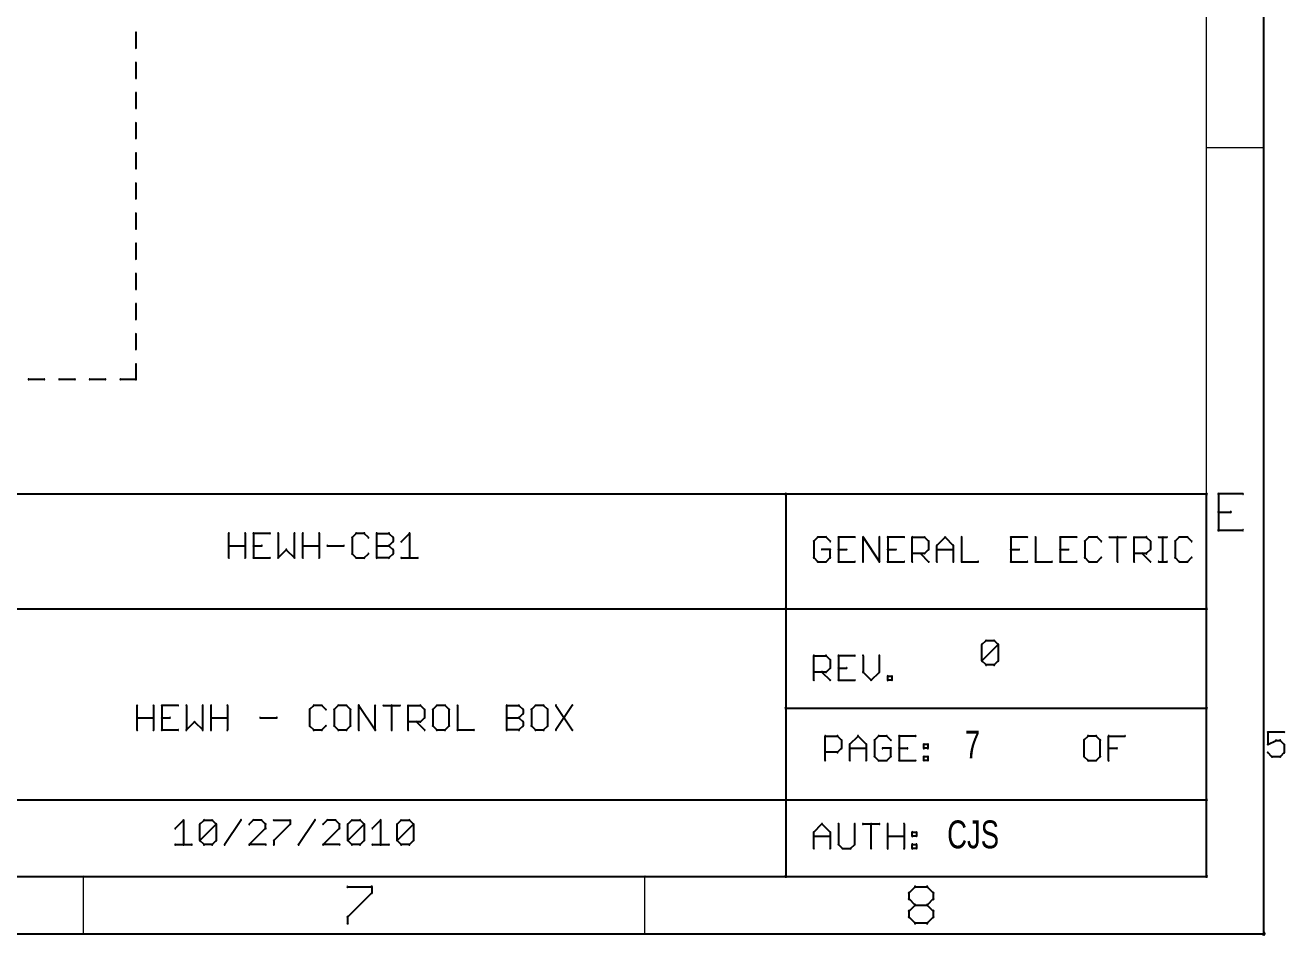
# Paper-space layout 'RLT OUTPUT MODULE' of a CAD drawing. Header units: inches. Extents: x 0.1 to 12.3, y 0.1 to 10.
# Drawn here: x 8.96 to 12.255, y 0.117 to 2.497 of the extents above; entities that cross this region are included whole.
import ezdxf

# ---------------------------------------------------------------- set-up
doc = ezdxf.new("R2010")
doc.units = ezdxf.units.IN
doc.header["$MEASUREMENT"] = 0
for name, color, linetype in [('94', 14, 'Continuous'), ('97', 94, 'Continuous'), ('TEXT', 4, 'Continuous')]:
    doc.layers.add(name, color=color, linetype=linetype)
doc.styles.add('SLDTEXTSTYLE0', font='TXT', dxfattribs={"width": 0.736842})

psp = doc.layouts.new('RLT OUTPUT MODULE')

# ---------------------------------------------------------------- linework, layer by layer
at = {"layer": '94', "lineweight": 25}
for p, q in [((10.95, 1.27), (8.45, 1.27)), ((12.05, 1.27), (10.95, 1.27)), ((10.95, 1.27), (10.95, 0.97)), ((12.05, 0.97), (12.05, 1.27)), ((11.0337, 1.1571), (11.023, 1.1464)), ((11.055, 1.1571), (11.0337, 1.1571)), ((11.0657, 1.1464), (11.055, 1.1571)), ((11.1302, 1.1571), (11.0875, 1.1571)), ((11.0875, 1.1571), (11.0875, 1.093)), ((11.1519, 1.093), (11.1519, 1.1571)), ((11.1519, 1.1571), (11.1946, 1.093)), ((11.1946, 1.093), (11.1946, 1.1571)), ((11.2591, 1.1571), (11.2164, 1.1571)), ((11.2164, 1.1571), (11.2164, 1.093)), ((11.2808, 1.093), (11.2808, 1.1571)), ((11.2808, 1.1571), (11.3128, 1.1571)), ((11.3128, 1.1571), (11.3235, 1.1464)), ((11.3453, 1.1357), (11.3666, 1.1571)), ((11.3666, 1.1571), (11.388, 1.1357)), ((11.4097, 1.1571), (11.4097, 1.093)), ((11.5813, 1.1571), (11.5386, 1.1571)), ((11.5386, 1.1571), (11.5386, 1.093)), ((11.6031, 1.1571), (11.6031, 1.093)), ((11.7103, 1.1571), (11.6676, 1.1571)), ((11.6676, 1.1571), (11.6676, 1.093)), ((11.7427, 1.1571), (11.732, 1.1464)), ((11.764, 1.1571), (11.7427, 1.1571)), ((11.7747, 1.1464), (11.764, 1.1571)), ((11.7965, 1.1571), (11.8392, 1.1571)), ((11.8178, 1.093), (11.8178, 1.1571)), ((11.8609, 1.093), (11.8609, 1.1571)), ((11.8609, 1.1571), (11.8929, 1.1571)), ((11.8929, 1.1571), (11.9036, 1.1464)), ((11.9254, 1.1571), (11.9467, 1.1571)), ((11.936, 1.093), (11.936, 1.1571)), ((11.979, 1.1571), (11.9683, 1.1464)), ((12.0004, 1.1571), (11.979, 1.1571)), ((12.011, 1.1464), (12.0004, 1.1571)), ((11.023, 1.1464), (11.023, 1.1037)), ((11.0657, 1.125), (11.0444, 1.125)), ((11.0657, 1.1037), (11.0657, 1.125)), ((11.0875, 1.125), (11.1088, 1.125)), ((11.2164, 1.125), (11.2377, 1.125)), ((11.3235, 1.125), (11.3128, 1.1144)), ((11.3235, 1.1464), (11.3235, 1.125)), ((11.3453, 1.093), (11.3453, 1.1357)), ((11.3453, 1.125), (11.388, 1.125)), ((11.388, 1.1357), (11.388, 1.093)), ((11.5386, 1.125), (11.56, 1.125)), ((11.6676, 1.125), (11.6889, 1.125)), ((11.732, 1.1464), (11.732, 1.1037)), ((11.9036, 1.125), (11.8929, 1.1144)), ((11.9036, 1.1464), (11.9036, 1.125)), ((11.9683, 1.1464), (11.9683, 1.1037)), ((11.023, 1.1037), (11.0337, 1.093)), ((11.0337, 1.093), (11.055, 1.093)), ((11.055, 1.093), (11.0657, 1.1037)), ((11.0875, 1.093), (11.1302, 1.093)), ((11.2164, 1.093), (11.2591, 1.093)), ((11.3128, 1.1144), (11.2808, 1.1144)), ((11.3022, 1.1144), (11.3235, 1.093)), ((11.4097, 1.093), (11.4524, 1.093)), ((11.5386, 1.093), (11.5813, 1.093)), ((11.6031, 1.093), (11.6458, 1.093)), ((11.6676, 1.093), (11.7103, 1.093)), ((11.732, 1.1037), (11.7427, 1.093)), ((11.7427, 1.093), (11.764, 1.093)), ((11.764, 1.093), (11.7747, 1.1037)), ((11.8929, 1.1144), (11.8609, 1.1144)), ((11.8823, 1.1144), (11.9036, 1.093)), ((11.9254, 1.093), (11.9467, 1.093)), ((11.9683, 1.1037), (11.979, 1.093)), ((11.979, 1.093), (12.0004, 1.093)), ((12.0004, 1.093), (12.011, 1.1037)), ((8.45, 0.97), (10.95, 0.97)), ((10.95, 0.97), (10.95, 0.71)), ((10.95, 0.97), (12.05, 0.97)), ((12.05, 0.71), (12.05, 0.97)), ((11.023, 0.783), (11.023, 0.8471)), ((11.023, 0.8471), (11.055, 0.8471)), ((11.055, 0.8471), (11.0657, 0.8364)), ((11.0657, 0.8364), (11.0657, 0.815)), ((11.1302, 0.8471), (11.0875, 0.8471)), ((11.0875, 0.8471), (11.0875, 0.783)), ((11.1519, 0.8471), (11.1519, 0.8044)), ((11.1946, 0.8044), (11.1946, 0.8471)), ((11.055, 0.8044), (11.023, 0.8044)), ((11.0444, 0.8044), (11.0657, 0.783)), ((11.0657, 0.815), (11.055, 0.8044)), ((11.0875, 0.815), (11.1088, 0.815)), ((11.1519, 0.8044), (11.1733, 0.783)), ((11.1733, 0.783), (11.1946, 0.8044)), ((11.2164, 0.783), (11.2164, 0.7937)), ((11.2164, 0.7937), (11.227, 0.7937)), ((11.227, 0.7937), (11.227, 0.783)), ((11.0875, 0.783), (11.1302, 0.783)), ((11.227, 0.783), (11.2164, 0.783)), ((10.95, 0.71), (10.95, 0.27)), ((10.95, 0.71), (12.05, 0.71)), ((12.05, 0.47), (12.05, 0.71)), ((11.053, 0.573), (11.053, 0.6371)), ((11.053, 0.6371), (11.085, 0.6371)), ((11.085, 0.6371), (11.0957, 0.6264)), ((11.0957, 0.6264), (11.0957, 0.605)), ((11.1175, 0.6157), (11.1388, 0.6371)), ((11.1388, 0.6371), (11.1602, 0.6157)), ((11.1926, 0.6371), (11.1819, 0.6264)), ((11.1819, 0.6264), (11.1819, 0.5837)), ((11.2139, 0.6371), (11.1926, 0.6371)), ((11.2246, 0.6264), (11.2139, 0.6371)), ((11.2891, 0.6371), (11.2464, 0.6371)), ((11.2464, 0.6371), (11.2464, 0.573)), ((11.7405, 0.6371), (11.7298, 0.6264)), ((11.7298, 0.6264), (11.7298, 0.5837)), ((11.7618, 0.6371), (11.7405, 0.6371)), ((11.7725, 0.6264), (11.7618, 0.6371)), ((11.7725, 0.5837), (11.7725, 0.6264)), ((11.7942, 0.573), (11.7942, 0.6371)), ((11.7942, 0.6371), (11.8369, 0.6371)), ((11.085, 0.5944), (11.053, 0.5944)), ((11.0957, 0.605), (11.085, 0.5944)), ((11.1175, 0.573), (11.1175, 0.6157)), ((11.1175, 0.605), (11.1602, 0.605)), ((11.1602, 0.6157), (11.1602, 0.573)), ((11.2246, 0.605), (11.2033, 0.605)), ((11.2246, 0.5837), (11.2246, 0.605)), ((11.2464, 0.605), (11.2677, 0.605)), ((11.3108, 0.6157), (11.3215, 0.6157)), ((11.3108, 0.605), (11.3108, 0.6157)), ((11.3215, 0.605), (11.3108, 0.605)), ((11.3215, 0.6157), (11.3215, 0.605)), ((11.7942, 0.605), (11.8156, 0.605)), ((11.1819, 0.5837), (11.1926, 0.573)), ((11.1926, 0.573), (11.2139, 0.573)), ((11.2139, 0.573), (11.2246, 0.5837)), ((11.2464, 0.573), (11.2891, 0.573)), ((11.3108, 0.5837), (11.3215, 0.5837)), ((11.3108, 0.573), (11.3108, 0.5837)), ((11.3215, 0.573), (11.3108, 0.573)), ((11.3215, 0.5837), (11.3215, 0.573)), ((11.7298, 0.5837), (11.7405, 0.573)), ((11.7405, 0.573), (11.7618, 0.573)), ((11.7618, 0.573), (11.7725, 0.5837)), ((8.45, 0.47), (12.05, 0.47)), ((12.05, 0.27), (12.05, 0.47)), ((11.023, 0.3857), (11.0444, 0.4071)), ((11.0444, 0.4071), (11.0657, 0.3857)), ((11.0875, 0.4071), (11.0875, 0.3537)), ((11.1302, 0.3537), (11.1302, 0.4071)), ((11.1519, 0.4071), (11.1946, 0.4071)), ((11.1733, 0.343), (11.1733, 0.4071)), ((11.2164, 0.343), (11.2164, 0.4071)), ((11.2591, 0.4071), (11.2591, 0.343)), ((11.023, 0.343), (11.023, 0.3857)), ((11.023, 0.375), (11.0657, 0.375)), ((11.0657, 0.3857), (11.0657, 0.343)), ((11.2164, 0.375), (11.2591, 0.375)), ((11.2808, 0.3857), (11.2915, 0.3857)), ((11.2808, 0.375), (11.2808, 0.3857)), ((11.2915, 0.375), (11.2808, 0.375)), ((11.2915, 0.3857), (11.2915, 0.375)), ((11.0875, 0.3537), (11.0981, 0.343)), ((11.0981, 0.343), (11.1195, 0.343)), ((11.1195, 0.343), (11.1302, 0.3537)), ((11.2808, 0.3537), (11.2915, 0.3537)), ((11.2808, 0.343), (11.2808, 0.3537)), ((11.2915, 0.343), (11.2808, 0.343)), ((11.2915, 0.3537), (11.2915, 0.343)), ((8.45, 0.27), (10.95, 0.27)), ((10.95, 0.27), (12.05, 0.27))]:
    psp.add_line(p, q, dxfattribs=at)
at = {"layer": '94', "lineweight": 18}
for centre, radius, start, end in [((10.95, 1.27), 0.0025, 90, 270), ((10.95, 1.27), 0.0025, 0, 180), ((10.95, 1.27), 0.0025, 270, 90), ((12.05, 1.27), 0.0025, 0, 180), ((12.05, 1.27), 0.0025, 270, 90), ((11.0337, 1.1571), 0.0015, 90, 270), ((11.0337, 1.1571), 0.0015, 315, 135), ((11.055, 1.1571), 0.0015, 45, 225), ((11.055, 1.1571), 0.0015, 270, 90), ((11.0875, 1.1571), 0.0015, 90, 270), ((11.0875, 1.1571), 0.0015, 0, 180), ((11.1302, 1.1571), 0.0015, 270, 90), ((11.1519, 1.1571), 0.0015, 0, 180), ((11.1519, 1.1571), 0.0015, 33.6901, 213.6901), ((11.1946, 1.1571), 0.0015, 0, 180), ((11.2164, 1.1571), 0.0015, 90, 270), ((11.2164, 1.1571), 0.0015, 0, 180), ((11.2591, 1.1571), 0.0015, 270, 90), ((11.2808, 1.1571), 0.0015, 0, 180), ((11.2808, 1.1571), 0.0015, 90, 270), ((11.3128, 1.1571), 0.0015, 45, 225), ((11.3128, 1.1571), 0.0015, 270, 90), ((11.3666, 1.1571), 0.0015, 45, 225), ((11.3666, 1.1571), 0.0015, 315, 135), ((11.4097, 1.1571), 0.0015, 0, 180), ((11.5386, 1.1571), 0.0015, 90, 270), ((11.5386, 1.1571), 0.0015, 0, 180), ((11.5813, 1.1571), 0.0015, 270, 90), ((11.6031, 1.1571), 0.0015, 0, 180), ((11.6676, 1.1571), 0.0015, 90, 270), ((11.6676, 1.1571), 0.0015, 0, 180), ((11.7103, 1.1571), 0.0015, 270, 90), ((11.7427, 1.1571), 0.0015, 90, 270), ((11.7427, 1.1571), 0.0015, 315, 135), ((11.764, 1.1571), 0.0015, 44.9865, 224.9865), ((11.764, 1.1571), 0.0015, 270, 90), ((11.7965, 1.1571), 0.0015, 90, 270), ((11.8178, 1.1571), 0.0015, 0, 180), ((11.8392, 1.1571), 0.0015, 270, 90), ((11.8609, 1.1571), 0.0015, 0, 180), ((11.8609, 1.1571), 0.0015, 90, 270), ((11.8929, 1.1571), 0.0015, 44.9865, 224.9865), ((11.8929, 1.1571), 0.0015, 270, 90), ((11.9254, 1.1571), 0.0015, 90, 270), ((11.936, 1.1571), 0.0015, 0, 180), ((11.9467, 1.1571), 0.0015, 270, 90), ((11.979, 1.1571), 0.0015, 90, 270), ((11.979, 1.1571), 0.0015, 315, 135), ((12.0004, 1.1571), 0.0015, 44.9865, 224.9865), ((12.0004, 1.1571), 0.0015, 270, 90), ((11.023, 1.1464), 0.0015, 0, 180), ((11.023, 1.1464), 0.0015, 135, 315), ((11.0444, 1.125), 0.0015, 90, 270), ((11.0657, 1.125), 0.0015, 0, 180), ((11.0657, 1.1464), 0.0015, 225, 45), ((11.0657, 1.125), 0.0015, 270, 90), ((11.0875, 1.125), 0.0015, 90, 270), ((11.1088, 1.125), 0.0015, 270, 90), ((11.2164, 1.125), 0.0015, 90, 270), ((11.2377, 1.125), 0.0015, 270, 90), ((11.3235, 1.1464), 0.0015, 0, 180), ((11.3235, 1.125), 0.0015, 180, 0), ((11.3235, 1.1464), 0.0015, 225, 45), ((11.3235, 1.125), 0.0015, 315.0135, 135.0135), ((11.3453, 1.1357), 0.0015, 0, 180), ((11.3453, 1.1357), 0.0015, 135, 315), ((11.3453, 1.125), 0.0015, 90, 270), ((11.388, 1.1357), 0.0015, 0, 180), ((11.388, 1.1357), 0.0015, 225, 45), ((11.388, 1.125), 0.0015, 270, 90), ((11.5386, 1.125), 0.0015, 90, 270), ((11.56, 1.125), 0.0015, 270, 90), ((11.6676, 1.125), 0.0015, 90, 270), ((11.6889, 1.125), 0.0015, 270, 90), ((11.732, 1.1464), 0.0015, 0, 180), ((11.732, 1.1464), 0.0015, 134.9865, 314.9865), ((11.7747, 1.1464), 0.0015, 225.0135, 45.0135), ((11.9036, 1.1464), 0.0015, 0, 180), ((11.9036, 1.125), 0.0015, 180, 0), ((11.9036, 1.1464), 0.0015, 225.0135, 45.0135), ((11.9036, 1.125), 0.0015, 315, 135), ((11.9683, 1.1464), 0.0015, 0, 180), ((11.9683, 1.1464), 0.0015, 134.9865, 314.9865), ((12.011, 1.1464), 0.0015, 225.0135, 45.0135), ((11.023, 1.1037), 0.0015, 44.9865, 224.9865), ((11.023, 1.1037), 0.0015, 180, 0), ((11.0337, 1.093), 0.0015, 90, 270), ((11.0337, 1.093), 0.0015, 225.0135, 45.0135), ((11.055, 1.093), 0.0015, 134.9865, 314.9865), ((11.055, 1.093), 0.0015, 270, 90), ((11.0657, 1.1037), 0.0015, 180, 0), ((11.0657, 1.1037), 0.0015, 315.0135, 135.0135), ((11.0875, 1.093), 0.0015, 90, 270), ((11.0875, 1.093), 0.0015, 180, 0), ((11.1302, 1.093), 0.0015, 270, 90), ((11.1519, 1.093), 0.0015, 180, 0), ((11.1946, 1.093), 0.0015, 180, 0), ((11.1946, 1.093), 0.0015, 213.6901, 33.6901), ((11.2164, 1.093), 0.0015, 90, 270), ((11.2164, 1.093), 0.0015, 180, 0), ((11.2591, 1.093), 0.0015, 270, 90), ((11.2808, 1.1144), 0.0015, 90, 270), ((11.2808, 1.093), 0.0015, 180, 0), ((11.3022, 1.1144), 0.0015, 45, 225), ((11.3128, 1.1144), 0.0015, 135, 315), ((11.3128, 1.1144), 0.0015, 270, 90), ((11.3235, 1.093), 0.0015, 225, 45), ((11.3453, 1.093), 0.0015, 180, 0), ((11.388, 1.093), 0.0015, 180, 0), ((11.4097, 1.093), 0.0015, 90, 270), ((11.4097, 1.093), 0.0015, 180, 0), ((11.4524, 1.093), 0.0015, 270, 90), ((11.5386, 1.093), 0.0015, 90, 270), ((11.5386, 1.093), 0.0015, 180, 0), ((11.5813, 1.093), 0.0015, 270, 90), ((11.6031, 1.093), 0.0015, 90, 270), ((11.6031, 1.093), 0.0015, 180, 0), ((11.6458, 1.093), 0.0015, 270, 90), ((11.6676, 1.093), 0.0015, 90, 270), ((11.6676, 1.093), 0.0015, 180, 0), ((11.7103, 1.093), 0.0015, 270, 90), ((11.732, 1.1037), 0.0015, 45, 225), ((11.732, 1.1037), 0.0015, 180, 0), ((11.7427, 1.093), 0.0015, 90, 270), ((11.7427, 1.093), 0.0015, 225.0135, 45.0135), ((11.764, 1.093), 0.0015, 135, 315), ((11.764, 1.093), 0.0015, 270, 90), ((11.7747, 1.1037), 0.0015, 315, 135), ((11.8178, 1.093), 0.0015, 180, 0), ((11.8609, 1.1144), 0.0015, 90, 270), ((11.8609, 1.093), 0.0015, 180, 0), ((11.8823, 1.1144), 0.0015, 44.9865, 224.9865), ((11.8929, 1.1144), 0.0015, 135.0135, 315.0135), ((11.8929, 1.1144), 0.0015, 270, 90), ((11.9036, 1.093), 0.0015, 225.0135, 45.0135), ((11.9254, 1.093), 0.0015, 90, 270), ((11.936, 1.093), 0.0015, 180, 0), ((11.9467, 1.093), 0.0015, 270, 90), ((11.9683, 1.1037), 0.0015, 45, 225), ((11.9683, 1.1037), 0.0015, 180, 0), ((11.979, 1.093), 0.0015, 90, 270), ((11.979, 1.093), 0.0015, 225.0135, 45.0135), ((12.0004, 1.093), 0.0015, 135, 315), ((12.0004, 1.093), 0.0015, 270, 90), ((12.011, 1.1037), 0.0015, 315, 135), ((10.95, 0.97), 0.0025, 0, 180), ((10.95, 0.97), 0.0025, 90, 270), ((10.95, 0.97), 0.0025, 180, 0), ((10.95, 0.97), 0.0025, 270, 90), ((12.05, 0.97), 0.0025, 0, 180), ((12.05, 0.97), 0.0025, 180, 0), ((12.05, 0.97), 0.0025, 270, 90), ((11.023, 0.8471), 0.0015, 0, 180), ((11.023, 0.8471), 0.0015, 90, 270), ((11.055, 0.8471), 0.0015, 45, 225), ((11.055, 0.8471), 0.0015, 270, 90), ((11.0657, 0.8364), 0.0015, 0, 180), ((11.0657, 0.8364), 0.0015, 225, 45), ((11.0875, 0.8471), 0.0015, 90, 270), ((11.0875, 0.8471), 0.0015, 0, 180), ((11.1302, 0.8471), 0.0015, 270, 90), ((11.1519, 0.8471), 0.0015, 0, 180), ((11.1946, 0.8471), 0.0015, 0, 180), ((11.023, 0.8044), 0.0015, 90, 270), ((11.0444, 0.8044), 0.0015, 45, 225), ((11.055, 0.8044), 0.0015, 135, 315), ((11.055, 0.8044), 0.0015, 270, 90), ((11.0657, 0.815), 0.0015, 180, 0), ((11.0657, 0.815), 0.0015, 315.0135, 135.0135), ((11.0875, 0.815), 0.0015, 90, 270), ((11.1088, 0.815), 0.0015, 270, 90), ((11.1519, 0.8044), 0.0015, 44.9865, 224.9865), ((11.1519, 0.8044), 0.0015, 180, 0), ((11.1946, 0.8044), 0.0015, 180, 0), ((11.1946, 0.8044), 0.0015, 315.0135, 135.0135), ((11.2164, 0.7937), 0.0015, 0, 180), ((11.2164, 0.7937), 0.0015, 90, 270), ((11.227, 0.7937), 0.0015, 0, 180), ((11.227, 0.7937), 0.0015, 270, 90), ((11.023, 0.783), 0.0015, 180, 0), ((11.0657, 0.783), 0.0015, 225, 45), ((11.0875, 0.783), 0.0015, 90, 270), ((11.0875, 0.783), 0.0015, 180, 0), ((11.1302, 0.783), 0.0015, 270, 90), ((11.1733, 0.783), 0.0015, 134.9865, 314.9865), ((11.1733, 0.783), 0.0015, 225.0135, 45.0135), ((11.2164, 0.783), 0.0015, 90, 270), ((11.2164, 0.783), 0.0015, 180, 0), ((11.227, 0.783), 0.0015, 180, 0), ((11.227, 0.783), 0.0015, 270, 90), ((10.95, 0.71), 0.0025, 0, 180), ((10.95, 0.71), 0.0025, 90, 270), ((10.95, 0.71), 0.0025, 180, 0), ((12.05, 0.71), 0.0025, 0, 180), ((12.05, 0.71), 0.0025, 180, 0), ((12.05, 0.71), 0.0025, 270, 90), ((11.053, 0.6371), 0.0015, 0, 180), ((11.053, 0.6371), 0.0015, 90, 270), ((11.085, 0.6371), 0.0015, 45, 225), ((11.085, 0.6371), 0.0015, 270, 90), ((11.0957, 0.6264), 0.0015, 0, 180), ((11.0957, 0.6264), 0.0015, 225, 45), ((11.1388, 0.6371), 0.0015, 45, 225), ((11.1388, 0.6371), 0.0015, 315, 135), ((11.1819, 0.6264), 0.0015, 0, 180), ((11.1819, 0.6264), 0.0015, 135, 315), ((11.1926, 0.6371), 0.0015, 90, 270), ((11.1926, 0.6371), 0.0015, 315, 135), ((11.2139, 0.6371), 0.0015, 45, 225), ((11.2139, 0.6371), 0.0015, 270, 90), ((11.2246, 0.6264), 0.0015, 225, 45), ((11.2464, 0.6371), 0.0015, 90, 270), ((11.2464, 0.6371), 0.0015, 0, 180), ((11.2891, 0.6371), 0.0015, 270, 90), ((11.7298, 0.6264), 0.0015, 0, 180), ((11.7298, 0.6264), 0.0015, 134.9865, 314.9865), ((11.7405, 0.6371), 0.0015, 90, 270), ((11.7405, 0.6371), 0.0015, 315.0135, 135.0135), ((11.7618, 0.6371), 0.0015, 45, 225), ((11.7618, 0.6371), 0.0015, 270, 90), ((11.7725, 0.6264), 0.0015, 0, 180), ((11.7725, 0.6264), 0.0015, 225.0135, 45.0135), ((11.7942, 0.6371), 0.0015, 0, 180), ((11.7942, 0.6371), 0.0015, 90, 270), ((11.8369, 0.6371), 0.0015, 270, 90), ((11.053, 0.5944), 0.0015, 90, 270), ((11.085, 0.5944), 0.0015, 135, 315), ((11.085, 0.5944), 0.0015, 270, 90), ((11.0957, 0.605), 0.0015, 180, 0), ((11.0957, 0.605), 0.0015, 315.0135, 135.0135), ((11.1175, 0.6157), 0.0015, 0, 180), ((11.1175, 0.6157), 0.0015, 135, 315), ((11.1175, 0.605), 0.0015, 90, 270), ((11.1602, 0.6157), 0.0015, 0, 180), ((11.1602, 0.6157), 0.0015, 225, 45), ((11.1602, 0.605), 0.0015, 270, 90), ((11.2033, 0.605), 0.0015, 90, 270), ((11.2246, 0.605), 0.0015, 0, 180), ((11.2246, 0.605), 0.0015, 270, 90), ((11.2464, 0.605), 0.0015, 90, 270), ((11.2677, 0.605), 0.0015, 270, 90), ((11.3108, 0.6157), 0.0015, 90, 270), ((11.3108, 0.6157), 0.0015, 0, 180), ((11.3108, 0.605), 0.0015, 90, 270), ((11.3108, 0.605), 0.0015, 180, 0), ((11.3215, 0.6157), 0.0015, 0, 180), ((11.3215, 0.605), 0.0015, 180, 0), ((11.3215, 0.6157), 0.0015, 270, 90), ((11.3215, 0.605), 0.0015, 270, 90), ((11.7942, 0.605), 0.0015, 90, 270), ((11.8156, 0.605), 0.0015, 270, 90), ((11.053, 0.573), 0.0015, 180, 0), ((11.1175, 0.573), 0.0015, 180, 0), ((11.1602, 0.573), 0.0015, 180, 0), ((11.1819, 0.5837), 0.0015, 44.9865, 224.9865), ((11.1819, 0.5837), 0.0015, 180, 0), ((11.1926, 0.573), 0.0015, 90, 270), ((11.1926, 0.573), 0.0015, 225.0135, 45.0135), ((11.2139, 0.573), 0.0015, 134.9865, 314.9865), ((11.2139, 0.573), 0.0015, 270, 90), ((11.2246, 0.5837), 0.0015, 180, 0), ((11.2246, 0.5837), 0.0015, 315.0135, 135.0135), ((11.2464, 0.573), 0.0015, 90, 270), ((11.2464, 0.573), 0.0015, 180, 0), ((11.2891, 0.573), 0.0015, 270, 90), ((11.3108, 0.5837), 0.0015, 90, 270), ((11.3108, 0.5837), 0.0015, 0, 180), ((11.3108, 0.573), 0.0015, 90, 270), ((11.3108, 0.573), 0.0015, 180, 0), ((11.3215, 0.5837), 0.0015, 0, 180), ((11.3215, 0.573), 0.0015, 180, 0), ((11.3215, 0.5837), 0.0015, 270, 90), ((11.3215, 0.573), 0.0015, 270, 90), ((11.7298, 0.5837), 0.0015, 45, 225), ((11.7298, 0.5837), 0.0015, 180, 0), ((11.7405, 0.573), 0.0015, 90, 270), ((11.7405, 0.573), 0.0015, 225, 45), ((11.7618, 0.573), 0.0015, 134.9865, 314.9865), ((11.7618, 0.573), 0.0015, 270, 90), ((11.7725, 0.5837), 0.0015, 180, 0), ((11.7725, 0.5837), 0.0015, 315, 135), ((11.7942, 0.573), 0.0015, 180, 0), ((12.05, 0.47), 0.0025, 0, 180), ((12.05, 0.47), 0.0025, 180, 0), ((12.05, 0.47), 0.0025, 270, 90), ((11.0444, 0.4071), 0.0015, 45, 225), ((11.0444, 0.4071), 0.0015, 315, 135), ((11.0875, 0.4071), 0.0015, 0, 180), ((11.1302, 0.4071), 0.0015, 0, 180), ((11.1519, 0.4071), 0.0015, 90, 270), ((11.1733, 0.4071), 0.0015, 0, 180), ((11.1946, 0.4071), 0.0015, 270, 90), ((11.2164, 0.4071), 0.0015, 0, 180), ((11.2591, 0.4071), 0.0015, 0, 180), ((11.023, 0.3857), 0.0015, 0, 180), ((11.023, 0.3857), 0.0015, 135, 315), ((11.023, 0.375), 0.0015, 90, 270), ((11.0657, 0.3857), 0.0015, 0, 180), ((11.0657, 0.3857), 0.0015, 225, 45), ((11.0657, 0.375), 0.0015, 270, 90), ((11.2164, 0.375), 0.0015, 90, 270), ((11.2591, 0.375), 0.0015, 270, 90), ((11.2808, 0.3857), 0.0015, 90, 270), ((11.2808, 0.3857), 0.0015, 0, 180), ((11.2808, 0.375), 0.0015, 90, 270), ((11.2808, 0.375), 0.0015, 180, 0), ((11.2915, 0.3857), 0.0015, 0, 180), ((11.2915, 0.375), 0.0015, 180, 0), ((11.2915, 0.3857), 0.0015, 270, 90), ((11.2915, 0.375), 0.0015, 270, 90), ((11.023, 0.343), 0.0015, 180, 0), ((11.0657, 0.343), 0.0015, 180, 0), ((11.0875, 0.3537), 0.0015, 44.9865, 224.9865), ((11.0875, 0.3537), 0.0015, 180, 0), ((11.0981, 0.343), 0.0015, 90, 270), ((11.0981, 0.343), 0.0015, 225.0135, 45.0135), ((11.1195, 0.343), 0.0015, 134.9865, 314.9865), ((11.1195, 0.343), 0.0015, 270, 90), ((11.1302, 0.3537), 0.0015, 180, 0), ((11.1302, 0.3537), 0.0015, 315.0135, 135.0135), ((11.1733, 0.343), 0.0015, 180, 0), ((11.2164, 0.343), 0.0015, 180, 0), ((11.2591, 0.343), 0.0015, 180, 0), ((11.2808, 0.3537), 0.0015, 90, 270), ((11.2808, 0.3537), 0.0015, 0, 180), ((11.2808, 0.343), 0.0015, 90, 270), ((11.2808, 0.343), 0.0015, 180, 0), ((11.2915, 0.3537), 0.0015, 0, 180), ((11.2915, 0.343), 0.0015, 180, 0), ((11.2915, 0.3537), 0.0015, 270, 90), ((11.2915, 0.343), 0.0015, 270, 90), ((10.95, 0.27), 0.0025, 90, 270), ((10.95, 0.27), 0.0025, 180, 0), ((10.95, 0.27), 0.0025, 270, 90), ((12.05, 0.27), 0.0025, 180, 0), ((12.05, 0.27), 0.0025, 270, 90)]:
    psp.add_arc(centre, radius, start, end, dxfattribs=at)
at = {"layer": '97', "lineweight": 25}
for p, q in [((9.25, 2.4769), (9.25, 2.4374)), ((9.25, 2.398), (9.25, 2.3585)), ((9.25, 2.3192), (9.25, 2.2797)), ((9.25, 2.2403), (9.25, 2.2008)), ((9.25, 2.1615), (9.25, 2.122)), ((9.25, 2.0826), (9.25, 2.0431)), ((9.25, 2.0038), (9.25, 1.9643)), ((9.25, 1.9249), (9.25, 1.8854)), ((9.25, 1.846), (9.25, 1.8066)), ((9.25, 1.7672), (9.25, 1.7277)), ((9.25, 1.6883), (9.25, 1.6489)), ((9.25, 1.6095), (9.25, 1.57)), ((9.0101, 1.57), (8.9695, 1.57)), ((9.0901, 1.57), (9.0495, 1.57)), ((9.17, 1.57), (9.1294, 1.57)), ((9.25, 1.57), (9.2094, 1.57))]:
    psp.add_line(p, q, dxfattribs=at)
at = {"layer": '97', "lineweight": 18}
for centre, start, end in [((9.25, 2.4769), 0, 180), ((9.25, 2.4374), 180, 0), ((9.25, 2.398), 0, 180), ((9.25, 2.3585), 180, 0), ((9.25, 2.3192), 0, 180), ((9.25, 2.2797), 180, 0), ((9.25, 2.2403), 0, 180), ((9.25, 2.2008), 180, 0), ((9.25, 2.1615), 0, 180), ((9.25, 2.122), 180, 0), ((9.25, 2.0826), 0, 180), ((9.25, 2.0431), 180, 0), ((9.25, 2.0038), 0, 180), ((9.25, 1.9643), 180, 0), ((9.25, 1.9249), 0, 180), ((9.25, 1.8854), 180, 0), ((9.25, 1.846), 0, 180), ((9.25, 1.8066), 180, 0), ((9.25, 1.7672), 0, 180), ((9.25, 1.7277), 180, 0), ((9.25, 1.6883), 0, 180), ((9.25, 1.6489), 180, 0), ((9.25, 1.6095), 0, 180), ((8.9695, 1.57), 90, 270), ((9.0101, 1.57), 270, 90), ((9.0495, 1.57), 90, 270), ((9.0901, 1.57), 270, 90), ((9.1294, 1.57), 90, 270), ((9.17, 1.57), 270, 90), ((9.2094, 1.57), 90, 270), ((9.25, 1.57), 180, 0), ((9.25, 1.57), 270, 90)]:
    psp.add_arc(centre, 0.0015, start, end, dxfattribs=at)
at = {"layer": 'TEXT', "lineweight": 25}
for p, q in [((12.2, 0.12), (12.2, 9.95)), ((12.1449, 1.2705), (12.0817, 1.2705)), ((12.0817, 1.2705), (12.0817, 1.1756)), ((12.0817, 1.223), (12.1133, 1.223)), ((9.493, 1.103), (9.493, 1.1671)), ((9.5357, 1.1671), (9.5357, 1.103)), ((9.6002, 1.1671), (9.5575, 1.1671)), ((9.5575, 1.1671), (9.5575, 1.103)), ((9.6219, 1.1671), (9.6219, 1.103)), ((9.6646, 1.103), (9.6646, 1.1671)), ((9.6864, 1.103), (9.6864, 1.1671)), ((9.7291, 1.1671), (9.7291, 1.103)), ((9.826, 1.1671), (9.8153, 1.1564)), ((9.8153, 1.1564), (9.8153, 1.1137)), ((9.8473, 1.1671), (9.826, 1.1671)), ((9.858, 1.1564), (9.8473, 1.1671)), ((9.8797, 1.103), (9.8797, 1.1671)), ((9.8797, 1.1671), (9.9118, 1.1671)), ((9.9118, 1.1671), (9.9224, 1.1564)), ((9.9224, 1.1564), (9.9224, 1.1457)), ((9.9442, 1.1457), (9.9655, 1.1671)), ((9.9655, 1.1671), (9.9655, 1.103)), ((12.0817, 1.1756), (12.1449, 1.1756)), ((9.493, 1.135), (9.5357, 1.135)), ((9.5575, 1.135), (9.5788, 1.135)), ((9.6219, 1.103), (9.6433, 1.1244)), ((9.6433, 1.1244), (9.6646, 1.103)), ((9.6864, 1.135), (9.7291, 1.135)), ((9.7508, 1.135), (9.7935, 1.135)), ((9.8797, 1.135), (9.9118, 1.135)), ((9.9224, 1.1457), (9.9118, 1.135)), ((9.9118, 1.135), (9.9224, 1.1244)), ((9.9224, 1.1244), (9.9224, 1.1137)), ((9.5575, 1.103), (9.6002, 1.103)), ((9.8153, 1.1137), (9.826, 1.103)), ((9.826, 1.103), (9.8473, 1.103)), ((9.8473, 1.103), (9.858, 1.1137)), ((9.9118, 1.103), (9.8797, 1.103)), ((9.9224, 1.1137), (9.9118, 1.103)), ((9.9442, 1.103), (9.9869, 1.103)), ((11.463, 0.8764), (11.4737, 0.8871)), ((11.463, 0.8337), (11.463, 0.8764)), ((11.463, 0.8337), (11.5057, 0.8764)), ((11.4737, 0.8871), (11.495, 0.8871)), ((11.495, 0.8871), (11.5057, 0.8764)), ((11.5057, 0.8764), (11.5057, 0.8337)), ((11.4737, 0.823), (11.463, 0.8337)), ((11.5057, 0.8337), (11.495, 0.823)), ((11.495, 0.823), (11.4737, 0.823)), ((9.253, 0.653), (9.253, 0.7171)), ((9.2957, 0.7171), (9.2957, 0.653)), ((9.3602, 0.7171), (9.3175, 0.7171)), ((9.3175, 0.7171), (9.3175, 0.653)), ((9.3819, 0.7171), (9.3819, 0.653)), ((9.4246, 0.653), (9.4246, 0.7171)), ((9.4464, 0.653), (9.4464, 0.7171)), ((9.4891, 0.7171), (9.4891, 0.653)), ((9.7149, 0.7171), (9.7042, 0.7064)), ((9.7042, 0.7064), (9.7042, 0.6637)), ((9.7362, 0.7171), (9.7149, 0.7171)), ((9.7469, 0.7064), (9.7362, 0.7171)), ((9.7793, 0.7171), (9.7686, 0.7064)), ((9.7686, 0.7064), (9.7686, 0.6637)), ((9.8007, 0.7171), (9.7793, 0.7171)), ((9.8113, 0.7064), (9.8007, 0.7171)), ((9.8113, 0.6637), (9.8113, 0.7064)), ((9.8331, 0.653), (9.8331, 0.7171)), ((9.8331, 0.7171), (9.8758, 0.653)), ((9.8758, 0.653), (9.8758, 0.7171)), ((9.8976, 0.7171), (9.9403, 0.7171)), ((9.9189, 0.653), (9.9189, 0.7171)), ((9.962, 0.653), (9.962, 0.7171)), ((9.962, 0.7171), (9.994, 0.7171)), ((9.994, 0.7171), (10.0047, 0.7064)), ((10.0047, 0.7064), (10.0047, 0.685)), ((10.0371, 0.7171), (10.0265, 0.7064)), ((10.0265, 0.7064), (10.0265, 0.6637)), ((10.0585, 0.7171), (10.0371, 0.7171)), ((10.0692, 0.7064), (10.0585, 0.7171)), ((10.0692, 0.6637), (10.0692, 0.7064)), ((10.0909, 0.7171), (10.0909, 0.653)), ((10.2198, 0.653), (10.2198, 0.7171)), ((10.2198, 0.7171), (10.2519, 0.7171)), ((10.2519, 0.7171), (10.2625, 0.7064)), ((10.2625, 0.6957), (10.2519, 0.685)), ((10.2625, 0.7064), (10.2625, 0.6957)), ((10.295, 0.7171), (10.2843, 0.7064)), ((10.2843, 0.7064), (10.2843, 0.6637)), ((10.3163, 0.7171), (10.295, 0.7171)), ((10.327, 0.7064), (10.3163, 0.7171)), ((10.327, 0.6637), (10.327, 0.7064)), ((10.3487, 0.7171), (10.3914, 0.653)), ((10.3914, 0.7171), (10.3487, 0.653)), ((9.253, 0.685), (9.2957, 0.685)), ((9.3175, 0.685), (9.3388, 0.685)), ((9.3819, 0.653), (9.4033, 0.6744)), ((9.4033, 0.6744), (9.4246, 0.653)), ((9.4464, 0.685), (9.4891, 0.685)), ((9.5753, 0.685), (9.618, 0.685)), ((9.7042, 0.6637), (9.7149, 0.653)), ((9.7362, 0.653), (9.7469, 0.6637)), ((9.7686, 0.6637), (9.7793, 0.653)), ((9.8007, 0.653), (9.8113, 0.6637)), ((9.994, 0.6744), (9.962, 0.6744)), ((9.9834, 0.6744), (10.0047, 0.653)), ((10.0047, 0.685), (9.994, 0.6744)), ((10.0265, 0.6637), (10.0371, 0.653)), ((10.0585, 0.653), (10.0692, 0.6637)), ((10.2198, 0.685), (10.2519, 0.685)), ((10.2519, 0.685), (10.2625, 0.6744)), ((10.2625, 0.6637), (10.2519, 0.653)), ((10.2625, 0.6744), (10.2625, 0.6637)), ((10.2843, 0.6637), (10.295, 0.653)), ((10.3163, 0.653), (10.327, 0.6637)), ((9.3175, 0.653), (9.3602, 0.653)), ((9.7149, 0.653), (9.7362, 0.653)), ((9.7793, 0.653), (9.8007, 0.653)), ((10.0371, 0.653), (10.0585, 0.653)), ((10.0909, 0.653), (10.1336, 0.653)), ((10.2519, 0.653), (10.2198, 0.653)), ((10.295, 0.653), (10.3163, 0.653)), ((12.2536, 0.6471), (12.2109, 0.6471)), ((12.2109, 0.6471), (12.2109, 0.615)), ((12.2109, 0.615), (12.2323, 0.6257)), ((12.2216, 0.583), (12.2109, 0.5937)), ((12.2323, 0.6257), (12.2429, 0.6257)), ((12.2429, 0.6257), (12.2536, 0.615)), ((12.2536, 0.5937), (12.2429, 0.583)), ((12.2536, 0.615), (12.2536, 0.5937)), ((12.2429, 0.583), (12.2216, 0.583)), ((9.353, 0.3957), (9.3744, 0.4171)), ((9.3744, 0.4171), (9.3744, 0.353)), ((9.4175, 0.4064), (9.4281, 0.4171)), ((9.4175, 0.3637), (9.4175, 0.4064)), ((9.4175, 0.3637), (9.4602, 0.4064)), ((9.4281, 0.4171), (9.4495, 0.4171)), ((9.4495, 0.4171), (9.4602, 0.4064)), ((9.4602, 0.4064), (9.4602, 0.3637)), ((9.4819, 0.353), (9.5246, 0.4171)), ((9.557, 0.4171), (9.5464, 0.4064)), ((9.5464, 0.353), (9.5891, 0.3957)), ((9.5784, 0.4171), (9.557, 0.4171)), ((9.5891, 0.4064), (9.5784, 0.4171)), ((9.5891, 0.3957), (9.5891, 0.4064)), ((9.6108, 0.4171), (9.6535, 0.4171)), ((9.6535, 0.4064), (9.6108, 0.3637)), ((9.6535, 0.4171), (9.6535, 0.4064)), ((9.6753, 0.353), (9.718, 0.4171)), ((9.7504, 0.4171), (9.7397, 0.4064)), ((9.7397, 0.353), (9.7824, 0.3957)), ((9.7718, 0.4171), (9.7504, 0.4171)), ((9.7824, 0.4064), (9.7718, 0.4171)), ((9.7824, 0.3957), (9.7824, 0.4064)), ((9.8042, 0.4064), (9.8149, 0.4171)), ((9.8042, 0.3637), (9.8042, 0.4064)), ((9.8042, 0.3637), (9.8469, 0.4064)), ((9.8149, 0.4171), (9.8362, 0.4171)), ((9.8362, 0.4171), (9.8469, 0.4064)), ((9.8469, 0.4064), (9.8469, 0.3637)), ((9.8686, 0.3957), (9.89, 0.4171)), ((9.89, 0.4171), (9.89, 0.353)), ((9.9331, 0.4064), (9.9438, 0.4171)), ((9.9331, 0.3637), (9.9331, 0.4064)), ((9.9331, 0.3637), (9.9758, 0.4064)), ((9.9438, 0.4171), (9.9651, 0.4171)), ((9.9651, 0.4171), (9.9758, 0.4064)), ((9.9758, 0.4064), (9.9758, 0.3637)), ((9.4281, 0.353), (9.4175, 0.3637)), ((9.4602, 0.3637), (9.4495, 0.353)), ((9.6108, 0.3637), (9.6108, 0.353)), ((9.8149, 0.353), (9.8042, 0.3637)), ((9.8469, 0.3637), (9.8362, 0.353)), ((9.9438, 0.353), (9.9331, 0.3637)), ((9.9758, 0.3637), (9.9651, 0.353)), ((9.353, 0.353), (9.3957, 0.353)), ((9.4495, 0.353), (9.4281, 0.353)), ((9.5891, 0.353), (9.5464, 0.353)), ((9.7824, 0.353), (9.7397, 0.353)), ((9.8362, 0.353), (9.8149, 0.353)), ((9.8686, 0.353), (9.9113, 0.353)), ((9.9651, 0.353), (9.9438, 0.353)), ((9.8036, 0.2425), (9.8668, 0.2425)), ((9.8668, 0.2425), (9.8668, 0.2267)), ((11.2723, 0.2267), (11.2881, 0.2425)), ((11.2881, 0.2425), (11.3197, 0.2425)), ((11.3197, 0.2425), (11.3355, 0.2267)), ((9.8668, 0.2267), (9.8036, 0.1634)), ((11.2723, 0.2108), (11.2723, 0.2267)), ((11.2881, 0.195), (11.2723, 0.2108)), ((11.3355, 0.2108), (11.3197, 0.195)), ((11.3355, 0.2267), (11.3355, 0.2108)), ((11.2723, 0.1792), (11.2881, 0.195)), ((11.2723, 0.1634), (11.2723, 0.1792)), ((11.2881, 0.195), (11.3197, 0.195)), ((11.3197, 0.195), (11.3355, 0.1792)), ((11.3355, 0.1792), (11.3355, 0.1634)), ((9.8036, 0.1634), (9.8036, 0.1476)), ((11.2881, 0.1476), (11.2723, 0.1634)), ((11.3197, 0.1476), (11.2881, 0.1476)), ((11.3355, 0.1634), (11.3197, 0.1476)), ((0.15, 0.12), (12.2, 0.12))]:
    psp.add_line(p, q, dxfattribs=at)
at = {"layer": 'TEXT', "lineweight": 18}
for p, q in [((12.05, 0.27), (12.05, 9.8)), ((12.2, 2.176), (12.05, 2.176)), ((0.3, 0.27), (12.05, 0.27)), ((9.1125, 0.12), (9.1125, 0.27)), ((10.5813, 0.12), (10.5813, 0.27))]:
    psp.add_line(p, q, dxfattribs=at)
for centre, radius, start, end in [((12.05, 2.176), 0.000984, 90, 270), ((12.2, 2.176), 0.000984, 270, 90), ((12.0817, 1.2705), 0.002, 90, 270), ((12.0817, 1.2705), 0.002, 0, 180), ((12.1449, 1.2705), 0.002, 270, 90), ((12.0817, 1.223), 0.002, 90, 270), ((12.1133, 1.223), 0.002, 270, 90), ((9.493, 1.1671), 0.0015, 0, 180), ((9.5357, 1.1671), 0.0015, 0, 180), ((9.5575, 1.1671), 0.0015, 90, 270), ((9.5575, 1.1671), 0.0015, 0, 180), ((9.6002, 1.1671), 0.0015, 270, 90), ((9.6219, 1.1671), 0.0015, 0, 180), ((9.6646, 1.1671), 0.0015, 0, 180), ((9.6864, 1.1671), 0.0015, 0, 180), ((9.7291, 1.1671), 0.0015, 0, 180), ((9.8153, 1.1564), 0.0015, 0, 180), ((9.8153, 1.1564), 0.0015, 135, 315), ((9.826, 1.1671), 0.0015, 90, 270), ((9.826, 1.1671), 0.0015, 315, 135), ((9.8473, 1.1671), 0.0015, 45, 225), ((9.8473, 1.1671), 0.0015, 270, 90), ((9.858, 1.1564), 0.0015, 225, 45), ((9.8797, 1.1671), 0.0015, 0, 180), ((9.8797, 1.1671), 0.0015, 90, 270), ((9.9118, 1.1671), 0.0015, 44.9865, 224.9865), ((9.9118, 1.1671), 0.0015, 270, 90), ((9.9224, 1.1564), 0.0015, 0, 180), ((9.9224, 1.1564), 0.0015, 225, 45), ((9.9655, 1.1671), 0.0015, 0, 180), ((9.9655, 1.1671), 0.0015, 315, 135), ((12.0817, 1.1756), 0.002, 90, 270), ((12.0817, 1.1756), 0.002, 180, 0), ((12.1449, 1.1756), 0.002, 270, 90), ((9.493, 1.135), 0.0015, 90, 270), ((9.5357, 1.135), 0.0015, 270, 90), ((9.5575, 1.135), 0.0015, 90, 270), ((9.5788, 1.135), 0.0015, 270, 90), ((9.6433, 1.1244), 0.0015, 45, 225), ((9.6433, 1.1244), 0.0015, 315, 135), ((9.6864, 1.135), 0.0015, 90, 270), ((9.7291, 1.135), 0.0015, 270, 90), ((9.7508, 1.135), 0.0015, 90, 270), ((9.7935, 1.135), 0.0015, 270, 90), ((9.8797, 1.135), 0.0015, 90, 270), ((9.9118, 1.135), 0.0015, 44.9865, 224.9865), ((9.9118, 1.135), 0.0015, 135.0135, 315.0135), ((9.9118, 1.135), 0.0015, 270, 90), ((9.9224, 1.1457), 0.0015, 180, 0), ((9.9224, 1.1244), 0.0015, 0, 180), ((9.9224, 1.1457), 0.0015, 315, 135), ((9.9224, 1.1244), 0.0015, 224.9865, 44.9865), ((9.9442, 1.1457), 0.0015, 134.9865, 314.9865), ((9.493, 1.103), 0.0015, 180, 0), ((9.5357, 1.103), 0.0015, 180, 0), ((9.5575, 1.103), 0.0015, 90, 270), ((9.5575, 1.103), 0.0015, 180, 0), ((9.6002, 1.103), 0.0015, 270, 90), ((9.6219, 1.103), 0.0015, 135, 315), ((9.6219, 1.103), 0.0015, 180, 0), ((9.6646, 1.103), 0.0015, 180, 0), ((9.6646, 1.103), 0.0015, 225, 45), ((9.6864, 1.103), 0.0015, 180, 0), ((9.7291, 1.103), 0.0015, 180, 0), ((9.8153, 1.1137), 0.0015, 44.9865, 224.9865), ((9.8153, 1.1137), 0.0015, 180, 0), ((9.826, 1.103), 0.0015, 90, 270), ((9.826, 1.103), 0.0015, 225.0135, 45.0135), ((9.8473, 1.103), 0.0015, 134.9865, 314.9865), ((9.8473, 1.103), 0.0015, 270, 90), ((9.858, 1.1137), 0.0015, 315.0135, 135.0135), ((9.8797, 1.103), 0.0015, 90, 270), ((9.8797, 1.103), 0.0015, 180, 0), ((9.9118, 1.103), 0.0015, 135, 315), ((9.9118, 1.103), 0.0015, 270, 90), ((9.9224, 1.1137), 0.0015, 180, 0), ((9.9224, 1.1137), 0.0015, 315.0135, 135.0135), ((9.9442, 1.103), 0.0015, 90, 270), ((9.9655, 1.103), 0.0015, 180, 0), ((9.9869, 1.103), 0.0015, 270, 90), ((11.463, 0.8764), 0.0015, 0, 180), ((11.463, 0.8764), 0.0015, 135, 315), ((11.4737, 0.8871), 0.0015, 90, 270), ((11.4737, 0.8871), 0.0015, 315, 135), ((11.495, 0.8871), 0.0015, 45, 225), ((11.495, 0.8871), 0.0015, 270, 90), ((11.5057, 0.8764), 0.0015, 0, 180), ((11.5057, 0.8764), 0.0015, 315, 135), ((11.5057, 0.8764), 0.0015, 225, 45), ((11.463, 0.8337), 0.0015, 44.9865, 224.9865), ((11.463, 0.8337), 0.0015, 135.0135, 315.0135), ((11.463, 0.8337), 0.0015, 180, 0), ((11.4737, 0.823), 0.0015, 90, 270), ((11.4737, 0.823), 0.0015, 225.0135, 45.0135), ((11.495, 0.823), 0.0015, 134.9865, 314.9865), ((11.495, 0.823), 0.0015, 270, 90), ((11.5057, 0.8337), 0.0015, 180, 0), ((11.5057, 0.8337), 0.0015, 315.0135, 135.0135), ((9.253, 0.7171), 0.0015, 0, 180), ((9.2957, 0.7171), 0.0015, 0, 180), ((9.3175, 0.7171), 0.0015, 90, 270), ((9.3175, 0.7171), 0.0015, 0, 180), ((9.3602, 0.7171), 0.0015, 270, 90), ((9.3819, 0.7171), 0.0015, 0, 180), ((9.4246, 0.7171), 0.0015, 0, 180), ((9.4464, 0.7171), 0.0015, 0, 180), ((9.4891, 0.7171), 0.0015, 0, 180), ((9.7042, 0.7064), 0.0015, 0, 180), ((9.7042, 0.7064), 0.0015, 134.9865, 314.9865), ((9.7149, 0.7171), 0.0015, 90, 270), ((9.7149, 0.7171), 0.0015, 315, 135), ((9.7362, 0.7171), 0.0015, 44.9865, 224.9865), ((9.7362, 0.7171), 0.0015, 270, 90), ((9.7469, 0.7064), 0.0015, 225, 45), ((9.7686, 0.7064), 0.0015, 0, 180), ((9.7686, 0.7064), 0.0015, 134.9865, 314.9865), ((9.7793, 0.7171), 0.0015, 90, 270), ((9.7793, 0.7171), 0.0015, 315, 135), ((9.8007, 0.7171), 0.0015, 44.9865, 224.9865), ((9.8007, 0.7171), 0.0015, 270, 90), ((9.8113, 0.7064), 0.0015, 0, 180), ((9.8113, 0.7064), 0.0015, 225, 45), ((9.8331, 0.7171), 0.0015, 0, 180), ((9.8331, 0.7171), 0.0015, 33.6901, 213.6901), ((9.8758, 0.7171), 0.0015, 0, 180), ((9.8976, 0.7171), 0.0015, 90, 270), ((9.9189, 0.7171), 0.0015, 0, 180), ((9.9403, 0.7171), 0.0015, 270, 90), ((9.962, 0.7171), 0.0015, 0, 180), ((9.962, 0.7171), 0.0015, 90, 270), ((9.994, 0.7171), 0.0015, 44.9865, 224.9865), ((9.994, 0.7171), 0.0015, 270, 90), ((10.0047, 0.7064), 0.0015, 0, 180), ((10.0047, 0.7064), 0.0015, 225.0135, 45.0135), ((10.0265, 0.7064), 0.0015, 0, 180), ((10.0265, 0.7064), 0.0015, 134.9865, 314.9865), ((10.0371, 0.7171), 0.0015, 90, 270), ((10.0371, 0.7171), 0.0015, 315, 135), ((10.0585, 0.7171), 0.0015, 44.9865, 224.9865), ((10.0585, 0.7171), 0.0015, 270, 90), ((10.0692, 0.7064), 0.0015, 0, 180), ((10.0692, 0.7064), 0.0015, 225.0135, 45.0135), ((10.0909, 0.7171), 0.0015, 0, 180), ((10.2198, 0.7171), 0.0015, 0, 180), ((10.2198, 0.7171), 0.0015, 90, 270), ((10.2519, 0.7171), 0.0015, 44.9865, 224.9865), ((10.2519, 0.7171), 0.0015, 270, 90), ((10.2625, 0.7064), 0.0015, 0, 180), ((10.2625, 0.6957), 0.0015, 180, 0), ((10.2625, 0.7064), 0.0015, 225.0135, 45.0135), ((10.2625, 0.6957), 0.0015, 314.9865, 134.9865), ((10.2843, 0.7064), 0.0015, 0, 180), ((10.2843, 0.7064), 0.0015, 134.9865, 314.9865), ((10.295, 0.7171), 0.0015, 90, 270), ((10.295, 0.7171), 0.0015, 315, 135), ((10.3163, 0.7171), 0.0015, 45, 225), ((10.3163, 0.7171), 0.0015, 270, 90), ((10.327, 0.7064), 0.0015, 0, 180), ((10.327, 0.7064), 0.0015, 225.0135, 45.0135), ((10.3487, 0.7171), 0.0015, 33.6795, 213.6795), ((10.3914, 0.7171), 0.0015, 326.3099, 146.3099), ((9.253, 0.685), 0.0015, 90, 270), ((9.2957, 0.685), 0.0015, 270, 90), ((9.3175, 0.685), 0.0015, 90, 270), ((9.3388, 0.685), 0.0015, 270, 90), ((9.4033, 0.6744), 0.0015, 45, 225), ((9.4033, 0.6744), 0.0015, 315, 135), ((9.4464, 0.685), 0.0015, 90, 270), ((9.4891, 0.685), 0.0015, 270, 90), ((9.5753, 0.685), 0.0015, 90, 270), ((9.618, 0.685), 0.0015, 270, 90), ((9.7042, 0.6637), 0.0015, 45, 225), ((9.7042, 0.6637), 0.0015, 180, 0), ((9.7469, 0.6637), 0.0015, 315.0135, 135.0135), ((9.7686, 0.6637), 0.0015, 45, 225), ((9.7686, 0.6637), 0.0015, 180, 0), ((9.8113, 0.6637), 0.0015, 180, 0), ((9.8113, 0.6637), 0.0015, 315.0135, 135.0135), ((9.962, 0.6744), 0.0015, 90, 270), ((9.9834, 0.6744), 0.0015, 45, 225), ((9.994, 0.6744), 0.0015, 135.0135, 315.0135), ((9.994, 0.6744), 0.0015, 270, 90), ((10.0047, 0.685), 0.0015, 180, 0), ((10.0047, 0.685), 0.0015, 315, 135), ((10.0265, 0.6637), 0.0015, 45, 225), ((10.0265, 0.6637), 0.0015, 180, 0), ((10.0692, 0.6637), 0.0015, 180, 0), ((10.0692, 0.6637), 0.0015, 315, 135), ((10.2198, 0.685), 0.0015, 90, 270), ((10.2519, 0.685), 0.0015, 44.9865, 224.9865), ((10.2519, 0.685), 0.0015, 135.0135, 315.0135), ((10.2519, 0.685), 0.0015, 270, 90), ((10.2625, 0.6744), 0.0015, 0, 180), ((10.2625, 0.6637), 0.0015, 180, 0), ((10.2625, 0.6744), 0.0015, 225, 45), ((10.2625, 0.6637), 0.0015, 315, 135), ((10.2843, 0.6637), 0.0015, 45, 225), ((10.2843, 0.6637), 0.0015, 180, 0), ((10.327, 0.6637), 0.0015, 180, 0), ((10.327, 0.6637), 0.0015, 315, 135), ((9.253, 0.653), 0.0015, 180, 0), ((9.2957, 0.653), 0.0015, 180, 0), ((9.3175, 0.653), 0.0015, 90, 270), ((9.3175, 0.653), 0.0015, 180, 0), ((9.3602, 0.653), 0.0015, 270, 90), ((9.3819, 0.653), 0.0015, 135, 315), ((9.3819, 0.653), 0.0015, 180, 0), ((9.4246, 0.653), 0.0015, 180, 0), ((9.4246, 0.653), 0.0015, 225, 45), ((9.4464, 0.653), 0.0015, 180, 0), ((9.4891, 0.653), 0.0015, 180, 0), ((9.7149, 0.653), 0.0015, 90, 270), ((9.7149, 0.653), 0.0015, 225.0135, 45.0135), ((9.7362, 0.653), 0.0015, 135, 315), ((9.7362, 0.653), 0.0015, 270, 90), ((9.7793, 0.653), 0.0015, 90, 270), ((9.7793, 0.653), 0.0015, 225.0135, 45.0135), ((9.8007, 0.653), 0.0015, 135, 315), ((9.8007, 0.653), 0.0015, 270, 90), ((9.8331, 0.653), 0.0015, 180, 0), ((9.8758, 0.653), 0.0015, 180, 0), ((9.8758, 0.653), 0.0015, 213.6901, 33.6901), ((9.9189, 0.653), 0.0015, 180, 0), ((9.962, 0.653), 0.0015, 180, 0), ((10.0047, 0.653), 0.0015, 225.0135, 45.0135), ((10.0371, 0.653), 0.0015, 90, 270), ((10.0371, 0.653), 0.0015, 225.0135, 45.0135), ((10.0585, 0.653), 0.0015, 135, 315), ((10.0585, 0.653), 0.0015, 270, 90), ((10.0909, 0.653), 0.0015, 90, 270), ((10.0909, 0.653), 0.0015, 180, 0), ((10.1336, 0.653), 0.0015, 270, 90), ((10.2198, 0.653), 0.0015, 90, 270), ((10.2198, 0.653), 0.0015, 180, 0), ((10.2519, 0.653), 0.0015, 135, 315), ((10.2519, 0.653), 0.0015, 270, 90), ((10.295, 0.653), 0.0015, 90, 270), ((10.295, 0.653), 0.0015, 225.0135, 45.0135), ((10.3163, 0.653), 0.0015, 134.9865, 314.9865), ((10.3163, 0.653), 0.0015, 270, 90), ((10.3487, 0.653), 0.0015, 146.3205, 326.3205), ((10.3914, 0.653), 0.0015, 213.6901, 33.6901), ((12.2109, 0.6471), 0.0015, 90, 270), ((12.2109, 0.6471), 0.0015, 0, 180), ((12.2323, 0.6257), 0.0015, 90, 270), ((12.2323, 0.6257), 0.0015, 296.5651, 116.5651), ((12.2429, 0.6257), 0.0015, 45, 225), ((12.2429, 0.6257), 0.0015, 270, 90), ((12.2536, 0.6471), 0.0015, 270, 90), ((12.2109, 0.615), 0.0015, 116.5565, 296.5565), ((12.2109, 0.615), 0.0015, 180, 0), ((12.2109, 0.5937), 0.0015, 45, 225), ((12.2536, 0.615), 0.0015, 0, 180), ((12.2536, 0.5937), 0.0015, 180, 0), ((12.2536, 0.615), 0.0015, 225, 45), ((12.2536, 0.5937), 0.0015, 315, 135), ((12.2216, 0.583), 0.0015, 90, 270), ((12.2216, 0.583), 0.0015, 225.0135, 45.0135), ((12.2429, 0.583), 0.0015, 135, 315), ((12.2429, 0.583), 0.0015, 270, 90), ((9.353, 0.3957), 0.0015, 135, 315), ((9.3744, 0.4171), 0.0015, 0, 180), ((9.3744, 0.4171), 0.0015, 315, 135), ((9.4175, 0.4064), 0.0015, 0, 180), ((9.4175, 0.4064), 0.0015, 135, 315), ((9.4281, 0.4171), 0.0015, 90, 270), ((9.4281, 0.4171), 0.0015, 315, 135), ((9.4495, 0.4171), 0.0015, 45, 225), ((9.4495, 0.4171), 0.0015, 270, 90), ((9.4602, 0.4064), 0.0015, 0, 180), ((9.4602, 0.4064), 0.0015, 315, 135), ((9.4602, 0.4064), 0.0015, 225, 45), ((9.5246, 0.4171), 0.0015, 326.3099, 146.3099), ((9.5464, 0.4064), 0.0015, 135, 315), ((9.557, 0.4171), 0.0015, 90, 270), ((9.557, 0.4171), 0.0015, 315, 135), ((9.5784, 0.4171), 0.0015, 45, 225), ((9.5784, 0.4171), 0.0015, 270, 90), ((9.5891, 0.4064), 0.0015, 0, 180), ((9.5891, 0.3957), 0.0015, 180, 0), ((9.5891, 0.4064), 0.0015, 225, 45), ((9.5891, 0.3957), 0.0015, 315, 135), ((9.6108, 0.4171), 0.0015, 90, 270), ((9.6535, 0.4171), 0.0015, 0, 180), ((9.6535, 0.4064), 0.0015, 180, 0), ((9.6535, 0.4064), 0.0015, 315, 135), ((9.6535, 0.4171), 0.0015, 270, 90), ((9.718, 0.4171), 0.0015, 326.3099, 146.3099), ((9.7397, 0.4064), 0.0015, 134.9865, 314.9865), ((9.7504, 0.4171), 0.0015, 90, 270), ((9.7504, 0.4171), 0.0015, 315, 135), ((9.7718, 0.4171), 0.0015, 44.9865, 224.9865), ((9.7718, 0.4171), 0.0015, 270, 90), ((9.7824, 0.4064), 0.0015, 0, 180), ((9.7824, 0.3957), 0.0015, 180, 0), ((9.7824, 0.4064), 0.0015, 225, 45), ((9.7824, 0.3957), 0.0015, 315, 135), ((9.8042, 0.4064), 0.0015, 0, 180), ((9.8042, 0.4064), 0.0015, 134.9865, 314.9865), ((9.8149, 0.4171), 0.0015, 90, 270), ((9.8149, 0.4171), 0.0015, 315, 135), ((9.8362, 0.4171), 0.0015, 44.9865, 224.9865), ((9.8362, 0.4171), 0.0015, 270, 90), ((9.8469, 0.4064), 0.0015, 0, 180), ((9.8469, 0.4064), 0.0015, 315, 135), ((9.8469, 0.4064), 0.0015, 225, 45), ((9.8686, 0.3957), 0.0015, 134.9865, 314.9865), ((9.89, 0.4171), 0.0015, 0, 180), ((9.89, 0.4171), 0.0015, 315, 135), ((9.9331, 0.4064), 0.0015, 0, 180), ((9.9331, 0.4064), 0.0015, 134.9865, 314.9865), ((9.9438, 0.4171), 0.0015, 90, 270), ((9.9438, 0.4171), 0.0015, 315, 135), ((9.9651, 0.4171), 0.0015, 44.9865, 224.9865), ((9.9651, 0.4171), 0.0015, 270, 90), ((9.9758, 0.4064), 0.0015, 0, 180), ((9.9758, 0.4064), 0.0015, 315, 135), ((9.9758, 0.4064), 0.0015, 225, 45), ((9.4175, 0.3637), 0.0015, 44.9865, 224.9865), ((9.4175, 0.3637), 0.0015, 135.0135, 315.0135), ((9.4175, 0.3637), 0.0015, 180, 0), ((9.4602, 0.3637), 0.0015, 180, 0), ((9.4602, 0.3637), 0.0015, 315.0135, 135.0135), ((9.6108, 0.3637), 0.0015, 0, 180), ((9.6108, 0.3637), 0.0015, 135.0135, 315.0135), ((9.8042, 0.3637), 0.0015, 45, 225), ((9.8042, 0.3637), 0.0015, 135, 315), ((9.8042, 0.3637), 0.0015, 180, 0), ((9.8469, 0.3637), 0.0015, 180, 0), ((9.8469, 0.3637), 0.0015, 315.0135, 135.0135), ((9.9331, 0.3637), 0.0015, 45, 225), ((9.9331, 0.3637), 0.0015, 135, 315), ((9.9331, 0.3637), 0.0015, 180, 0), ((9.9758, 0.3637), 0.0015, 180, 0), ((9.9758, 0.3637), 0.0015, 315.0135, 135.0135), ((9.353, 0.353), 0.0015, 90, 270), ((9.3744, 0.353), 0.0015, 180, 0), ((9.3957, 0.353), 0.0015, 270, 90), ((9.4281, 0.353), 0.0015, 90, 270), ((9.4281, 0.353), 0.0015, 225.0135, 45.0135), ((9.4495, 0.353), 0.0015, 134.9865, 314.9865), ((9.4495, 0.353), 0.0015, 270, 90), ((9.4819, 0.353), 0.0015, 146.3099, 326.3099), ((9.5464, 0.353), 0.0015, 90, 270), ((9.5464, 0.353), 0.0015, 135, 315), ((9.5891, 0.353), 0.0015, 270, 90), ((9.6108, 0.353), 0.0015, 180, 0), ((9.6753, 0.353), 0.0015, 146.3099, 326.3099), ((9.7397, 0.353), 0.0015, 90, 270), ((9.7397, 0.353), 0.0015, 134.9865, 314.9865), ((9.7824, 0.353), 0.0015, 270, 90), ((9.8149, 0.353), 0.0015, 90, 270), ((9.8149, 0.353), 0.0015, 225.0135, 45.0135), ((9.8362, 0.353), 0.0015, 135, 315), ((9.8362, 0.353), 0.0015, 270, 90), ((9.8686, 0.353), 0.0015, 90, 270), ((9.89, 0.353), 0.0015, 180, 0), ((9.9113, 0.353), 0.0015, 270, 90), ((9.9438, 0.353), 0.0015, 90, 270), ((9.9438, 0.353), 0.0015, 225.0135, 45.0135), ((9.9651, 0.353), 0.0015, 135, 315), ((9.9651, 0.353), 0.0015, 270, 90), ((9.1125, 0.27), 0.000984, 0, 180), ((10.5813, 0.27), 0.000984, 0, 180), ((12.05, 0.27), 0.000984, 180, 0), ((12.05, 0.27), 0.000984, 270, 90), ((9.8036, 0.2425), 0.002, 90, 270), ((9.8668, 0.2425), 0.002, 0, 180), ((9.8668, 0.2425), 0.002, 270, 90), ((11.2881, 0.2425), 0.002, 90, 270), ((11.2881, 0.2425), 0.002, 315, 135), ((11.3197, 0.2425), 0.002, 44.9899, 224.9899), ((11.3197, 0.2425), 0.002, 270, 90), ((9.8668, 0.2267), 0.002, 180, 0), ((9.8668, 0.2267), 0.002, 315.0101, 135.0101), ((11.2723, 0.2267), 0.002, 0, 180), ((11.2723, 0.2267), 0.002, 135, 315), ((11.2723, 0.2108), 0.002, 45.0101, 225.0101), ((11.2723, 0.2108), 0.002, 180, 0), ((11.3355, 0.2267), 0.002, 0, 180), ((11.3355, 0.2108), 0.002, 180, 0), ((11.3355, 0.2267), 0.002, 224.9899, 44.9899), ((11.3355, 0.2108), 0.002, 315, 135), ((9.8036, 0.1634), 0.002, 0, 180), ((9.8036, 0.1634), 0.002, 135, 315), ((11.2723, 0.1792), 0.002, 0, 180), ((11.2723, 0.1792), 0.002, 135, 315), ((11.2723, 0.1634), 0.002, 45, 225), ((11.2881, 0.195), 0.002, 90, 270), ((11.2881, 0.195), 0.002, 314.9899, 134.9899), ((11.2881, 0.195), 0.002, 225.0101, 45.0101), ((11.3197, 0.195), 0.002, 45, 225), ((11.3197, 0.195), 0.002, 135, 315), ((11.3197, 0.195), 0.002, 270, 90), ((11.3355, 0.1792), 0.002, 0, 180), ((11.3355, 0.1792), 0.002, 224.9899, 44.9899), ((11.3355, 0.1634), 0.002, 315.0101, 135.0101), ((9.8036, 0.1476), 0.002, 180, 0), ((11.2723, 0.1634), 0.002, 180, 0), ((11.2881, 0.1476), 0.002, 90, 270), ((11.2881, 0.1476), 0.002, 225, 45), ((11.3197, 0.1476), 0.002, 135.0101, 315.0101), ((11.3197, 0.1476), 0.002, 270, 90), ((11.3355, 0.1634), 0.002, 180, 0), ((9.1125, 0.12), 0.000984, 180, 0), ((10.5813, 0.12), 0.000984, 180, 0)]:
    psp.add_arc(centre, radius, start, end, dxfattribs=at)
at = {"layer": 'TEXT', "lineweight": 25}
for start, end in [(180, 0), (270, 90)]:
    psp.add_arc((12.2, 0.12), 0.00295, start, end, dxfattribs=at)

# ---------------------------------------------------------------- texts
at = {"layer": 'TEXT', "attachment_point": 2, "style": 'SLDTEXTSTYLE0'}
for s, insert, char_height in [('7', (11.4383, 0.6514), 0.0729), ('CJS', (11.4398, 0.4162), 0.07292)]:
    psp.add_mtext(s, dxfattribs=dict(at, insert=insert, char_height=char_height))

doc.saveas('drawing.dxf')
